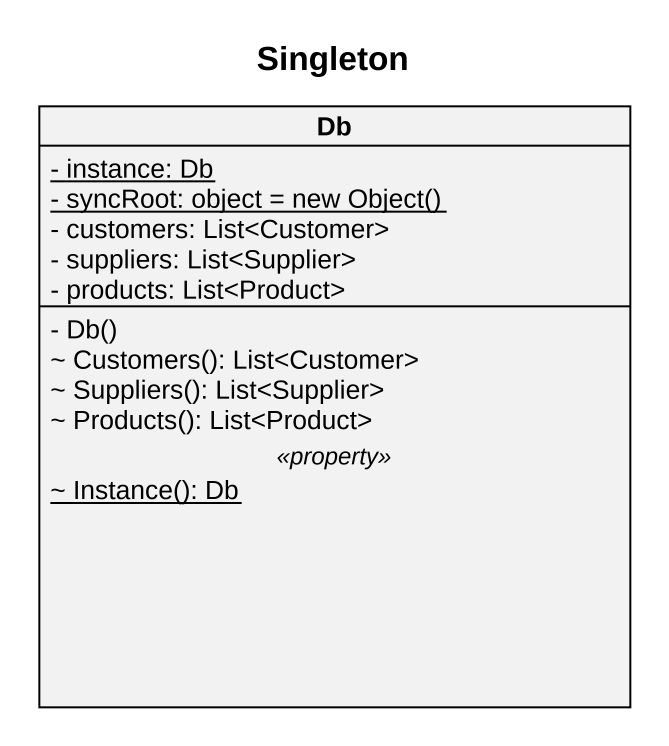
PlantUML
@startuml
title Singleton
hide circle
hide empty members
skinparam classAttributeIconSize 0
class Db {
  {static} - instance: Db
  {static} {field} - syncRoot: object = new Object()
  - customers: List<Customer>
  - suppliers: List<Supplier>
  - products: List<Product>
  --
  - Db()
  ~ Customers(): List<Customer>
  ~ Suppliers(): List<Supplier>
  ~ Products(): List<Product>
  .. <<property>> ..
  {static} ~ Instance(): Db
}
@enduml
